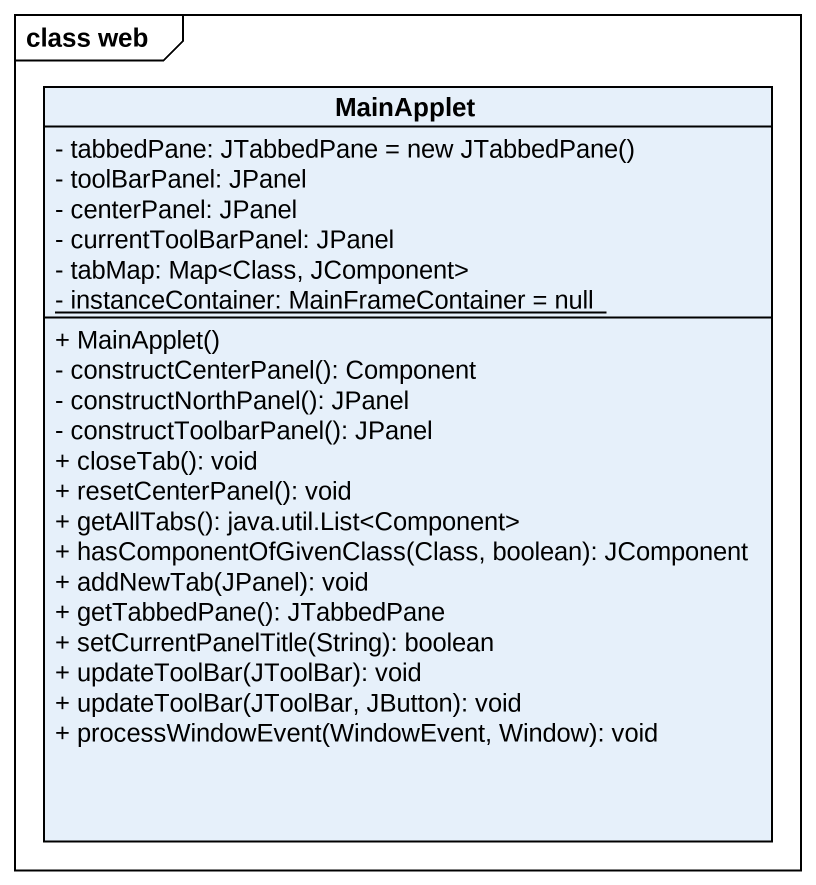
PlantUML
@startuml
mainframe class web
hide circle
hide empty members
skinparam classAttributeIconSize 0
class MainApplet {
  {field} - tabbedPane: JTabbedPane = new JTabbedPane()
  - toolBarPanel: JPanel
  - centerPanel: JPanel
  - currentToolBarPanel: JPanel
  - tabMap: Map<Class, JComponent>
  {static} - instanceContainer: MainFrameContainer = null
  + MainApplet()
  - constructCenterPanel(): Component
  - constructNorthPanel(): JPanel
  - constructToolbarPanel(): JPanel
  + closeTab(): void
  + resetCenterPanel(): void
  + getAllTabs(): java.util.List<Component>
  + hasComponentOfGivenClass(Class, boolean): JComponent
  + addNewTab(JPanel): void
  + getTabbedPane(): JTabbedPane
  + setCurrentPanelTitle(String): boolean
  + updateToolBar(JToolBar): void
  + updateToolBar(JToolBar, JButton): void
  + processWindowEvent(WindowEvent, Window): void
}
@enduml
